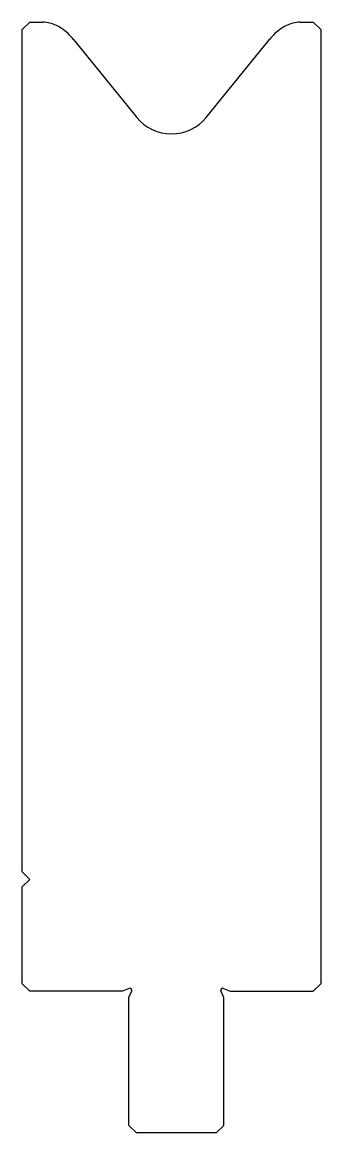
# Model space of a CAD drawing. Header units: metres. Extents: x 85 to 125, y 72 to 221.
import ezdxf

# ---------------------------------------------------------------- set-up
doc = ezdxf.new("R2010")
doc.units = ezdxf.units.M

msp = doc.modelspace()

# ---------------------------------------------------------------- linework, layer by layer
for p, q in [((86.130271, 221.365151), (85.130271, 220.365151)), ((86.130271, 221.365151), (87.898723, 221.365151)), ((122.361818, 221.365151), (124.130271, 221.365151)), ((125.130271, 220.365151), (124.130271, 221.365151)), ((85.130271, 107.365151), (85.130271, 220.365151)), ((92.012537, 219.040746), (100.467395, 208.599866)), ((109.793146, 208.599866), (118.248004, 219.040746)), ((125.130271, 220.365151), (125.130271, 92.365151)), ((85.130271, 107.365151), (86.130271, 106.365151)), ((86.130271, 106.365151), (85.130271, 105.365151)), ((85.130271, 92.365151), (85.130271, 105.365151)), ((85.130271, 92.365151), (86.130271, 91.365151)), ((98.580271, 91.365151), (86.130271, 91.365151)), ((99.473701, 91.735222), (98.580271, 91.365151)), ((99.430271, 90.515151), (99.800341, 91.408581)), ((112.130271, 90.515151), (111.7602, 91.408581)), ((112.08684, 91.735222), (112.980271, 91.365151)), ((112.980271, 91.365151), (124.130271, 91.365151)), ((124.130271, 91.365151), (125.130271, 92.365151)), ((99.430271, 73.365151), (99.430271, 90.515151)), ((112.130271, 73.365151), (112.130271, 90.515151)), ((99.430271, 73.365151), (100.430271, 72.365151)), ((111.130271, 72.365151), (112.130271, 73.365151)), ((111.130271, 72.365151), (100.430271, 72.365151))]:
    msp.add_line(p, q)
for centre, radius, start, end in [((87.898723, 217.365151), 4, 63.098454, 90), ((87.131295, 215.514016), 6, 56.410666, 64.561389), ((123.129246, 215.514016), 6, 115.438611, 123.589334), ((122.361818, 217.365151), 4, 90, 116.901546), ((85.795369, 214.006183), 8, 39, 54.414433), ((124.465172, 214.006183), 8, 125.585567, 141), ((105.130271, 212.375788), 6, 219, 321), ((99.569372, 91.504252), 0.25, 337.5, 112.5), ((111.99117, 91.504252), 0.25, 67.5, 202.5)]:
    msp.add_arc(centre, radius, start, end)

doc.saveas('drawing.dxf')
